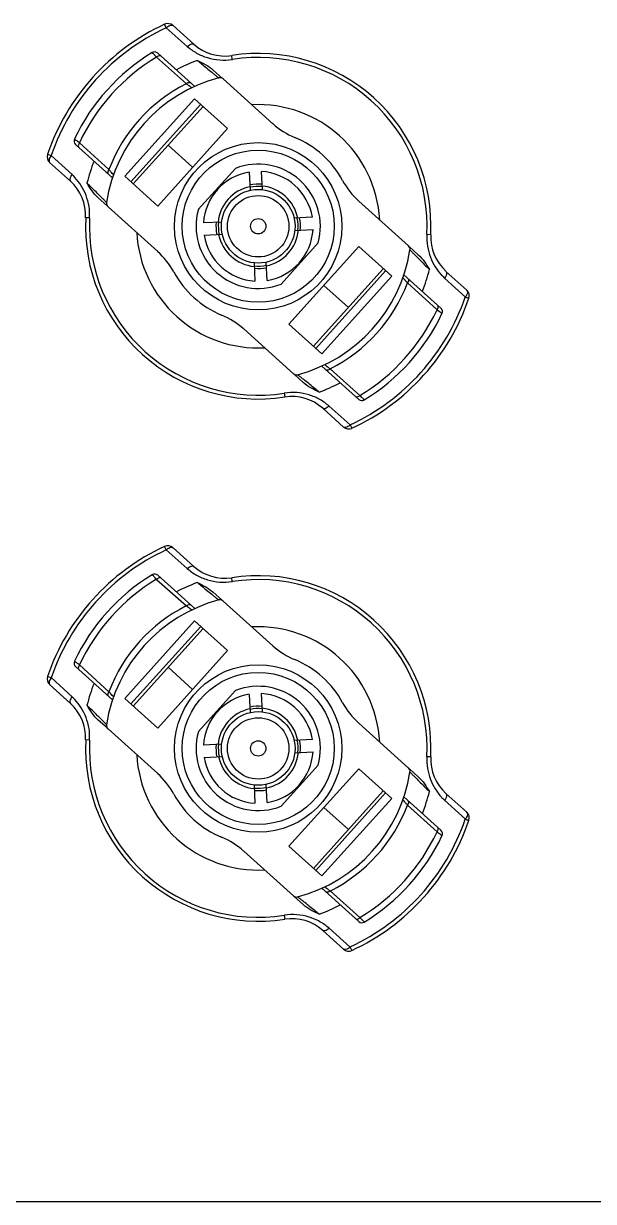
# Model space of a CAD drawing. Header units: millimetres. Extents: x 10297564 to 11610295, y -9287743 to -8409454.
# Drawn here: x 10494877 to 10495622, y -9077668 to -9076129 of the extents above; entities that cross this region are included whole.
import ezdxf

# ---------------------------------------------------------------- set-up
doc = ezdxf.new("R2010")
doc.units = ezdxf.units.MM
doc.header["$LTSCALE"] = 100
doc.layers.add('-0', color=7, linetype='Continuous')

# ---------------------------------------------------------------- blocks, each defined once
blk = doc.blocks.new('인버터 외형도')
at = {"layer": '-0', "linetype": 'Continuous'}
for p, q in [((94442.2, 54042.6), (94440.6, 54046)), ((94469.2, 54026.4), (94448.8, 54044.8)), ((94442.2, 54042.6), (94462.8, 54024.3)), ((94432.7, 54013.8), (94461.9, 53987.8)), ((94470.1, 53985.1), (94433.8, 54017.8)), ((94506.9, 54011.6), (94506.3, 54015.4)), ((94496.9, 53993.3), (94488.2, 54001.2)), ((94497.9, 53992.5), (94546.6, 53948.6)), ((94469.9, 53973.1), (94401.5, 53897.1)), ((94475.9, 53967.7), (94407.4, 53891.7)), ((94478.2, 53965.6), (94409.7, 53889.6)), ((94469.9, 53973.1), (94502.3, 53944)), ((94502.3, 53944), (94433.8, 53867.9)), ((94389.6, 53895.6), (94353.3, 53928.3)), ((94386, 53903.6), (94357.1, 53929.9)), ((94325.8, 53918.6), (94329.4, 53917.4)), ((94349.8, 53898.8), (94329.4, 53917.4)), ((94444, 53927.6), (94468, 53906)), ((94327.9, 53910.6), (94348.4, 53892.2)), ((94433.8, 53867.9), (94401.5, 53897.1)), ((94473.6, 53864.4), (94510, 53904.8)), ((94523.5, 53901.1), (94524.5, 53883)), ((94536.5, 53883.7), (94535.6, 53901.7)), ((94384.1, 53868.2), (94375.5, 53875.9)), ((94679.6, 53828.9), (94630.9, 53872.7)), ((94385.1, 53867.2), (94433.8, 53823.4)), ((94367, 53856.2), (94363.2, 53856.4)), ((94496.7, 53852.2), (94478.7, 53851.3)), ((94585.4, 53856.9), (94567.3, 53855.9)), ((94479.3, 53839.3), (94497.4, 53840.2)), ((94567.9, 53843.9), (94586, 53844.8)), ((94701.4, 53839.7), (94697.7, 53839.9)), ((94591.1, 53831.8), (94554.7, 53791.4)), ((94562.4, 53752.1), (94630.9, 53828.2)), ((94630.9, 53828.2), (94663.2, 53799.1)), ((94680.6, 53828), (94689.2, 53820.2)), ((94541.1, 53795), (94540.2, 53813.1)), ((94528.2, 53812.5), (94529.1, 53794.4)), ((94586.4, 53730.5), (94654.9, 53806.5)), ((94588.8, 53728.4), (94657.2, 53804.5)), ((94736.7, 53785.5), (94716.3, 53803.9)), ((94663.2, 53799.1), (94594.7, 53723)), ((94620.7, 53768.5), (94596.6, 53790.2)), ((94711.4, 53767.8), (94675.1, 53800.5)), ((94678.6, 53792.6), (94707.6, 53766.3)), ((94714.9, 53797.3), (94735.3, 53778.7)), ((94518.1, 53747.5), (94566.8, 53703.6)), ((94594.7, 53723), (94562.4, 53752.1)), ((94630.8, 53678.4), (94594.6, 53711)), ((94567.7, 53702.8), (94576.4, 53695)), ((94632, 53682.3), (94602.8, 53708.4)), ((94557.8, 53684.5), (94558.3, 53680.8)), ((94595.5, 53669.7), (94615.9, 53651.3)), ((94622.5, 53653.5), (94601.9, 53671.8)), ((94622.5, 53653.5), (94624.1, 53650.1)), ((94442.2, 53531), (94440.6, 53534.4)), ((94442.2, 53531), (94462.8, 53512.7)), ((94469.2, 53514.8), (94448.8, 53533.1)), ((94432.7, 53502.1), (94461.9, 53476.1)), ((94470.1, 53473.4), (94433.8, 53506.1)), ((94506.9, 53500), (94506.3, 53503.7)), ((94496.9, 53481.7), (94488.2, 53489.5)), ((94497.9, 53480.8), (94546.6, 53437)), ((94469.9, 53461.4), (94401.5, 53385.4)), ((94475.9, 53456), (94407.4, 53380)), ((94469.9, 53461.4), (94502.3, 53432.3)), ((94478.2, 53454), (94409.7, 53377.9)), ((94502.3, 53432.3), (94433.8, 53356.3)), ((94389.6, 53384), (94353.3, 53416.6)), ((94386, 53391.9), (94357.1, 53418.2)), ((94444, 53415.9), (94468, 53394.3)), ((94325.8, 53407), (94329.4, 53405.8)), ((94327.9, 53398.9), (94348.4, 53380.5)), ((94349.8, 53387.1), (94329.4, 53405.8)), ((94473.6, 53352.7), (94510, 53393.1)), ((94523.5, 53389.4), (94524.5, 53371.4)), ((94536.5, 53372), (94535.6, 53390.1)), ((94433.8, 53356.3), (94401.5, 53385.4)), ((94384.1, 53356.5), (94375.5, 53364.2)), ((94385.1, 53355.6), (94433.8, 53311.7)), ((94679.6, 53317.2), (94630.9, 53361.1)), ((94367, 53344.6), (94363.2, 53344.8)), ((94496.7, 53340.6), (94478.7, 53339.6)), ((94585.4, 53345.2), (94567.3, 53344.3)), ((94479.3, 53327.6), (94497.4, 53328.5)), ((94567.9, 53332.2), (94586, 53333.2)), ((94701.4, 53328), (94697.7, 53328.2)), ((94591.1, 53320.1), (94554.7, 53279.7)), ((94562.4, 53240.5), (94630.9, 53316.5)), ((94630.9, 53316.5), (94663.2, 53287.4)), ((94680.6, 53316.3), (94689.2, 53308.5)), ((94528.2, 53300.8), (94529.1, 53282.7)), ((94541.1, 53283.4), (94540.2, 53301.4)), ((94586.4, 53218.8), (94654.9, 53294.9)), ((94588.8, 53216.7), (94657.2, 53292.8)), ((94663.2, 53287.4), (94594.7, 53211.4)), ((94711.4, 53256.2), (94675.1, 53288.8)), ((94714.9, 53285.6), (94735.3, 53267)), ((94736.7, 53273.9), (94716.3, 53292.2)), ((94620.7, 53256.8), (94596.6, 53278.5)), ((94678.6, 53280.9), (94707.6, 53254.6)), ((94518.1, 53235.8), (94566.8, 53192)), ((94594.7, 53211.4), (94562.4, 53240.5)), ((94567.7, 53191.1), (94576.4, 53183.3)), ((94630.8, 53166.7), (94594.6, 53199.4)), ((94632, 53170.7), (94602.8, 53196.7)), ((94557.8, 53172.8), (94558.3, 53169.1)), ((94595.5, 53158), (94615.9, 53139.7)), ((94622.5, 53141.8), (94601.9, 53160.1)), ((94622.5, 53141.8), (94624.1, 53138.4)), ((86344.3, 52892.5), (98066.6, 52892.5))]:
    blk.add_line(p, q, dxfattribs=at)
for centre, radius in [((94532.3, 53848.1), 82), ((94532.3, 53848.1), 74.5), ((94532.3, 53848.1), 36.1), ((94532.3, 53848.1), 30.1), ((94532.3, 53848.1), 7.52), ((94532.3, 53336.4), 82), ((94532.3, 53336.4), 74.5), ((94532.3, 53336.4), 36.1), ((94532.3, 53336.4), 30.1), ((94532.3, 53336.4), 7.52)]:
    blk.add_circle(centre, radius, dxfattribs=at)
for centre, radius, start, end in [((94532.3, 53848.1), 218.2, 114.8676, 161.1324), ((94443.7, 54039.2), 7.52, 48, 114.8676), ((94532.3, 53848.1), 214.4, 114.8689, 161.1314), ((94452.2, 54031.8), 14.8, 129.2962, 132.6551), ((94499.4, 54060), 45.1, 228, 278.8333), ((94532.3, 53848.1), 199.4, 121.3985, 154.6015), ((94532.3, 53848.1), 193.4, 121.0224, 154.9776), ((94430.8, 54014.4), 4.51, 48, 121.3985), ((94655, 54225.5), 307, 223.1811, 223.591), ((94532.3, 53848.1), 173.1, 110.1614, 117.5973), ((94532.3, 53848.1), 169.3, 357.1667, 98.8333), ((94500.1, 54050.9), 39.9, 279.4384, 279.8667), ((94532.3, 53848.1), 165.5, 357.1676, 98.833), ((94532.3, 53848.1), 150.5, 104.8802, 171.1198), ((94532.3, 53848.1), 156.5, 116.7696, 159.2301), ((94661.9, 54256.1), 334.6, 233.8075, 233.9317), ((94494.8, 53989.1), 4.51, 48, 104.8802), ((94532.3, 53848.1), 119.2, 3, 93), ((94596.9, 54004.6), 75.2, 228, 247.5718), ((94356.3, 53931.7), 4.51, 154.6015, 228), ((94171.1, 53688.3), 304.9, 52.4084, 52.821), ((94532.3, 53848.1), 94.1, 28.4282, 67.5718), ((94333, 53916.2), 7.52, 161.1324, 228), ((94341.2, 53908.6), 14.7, 143.3433, 146.7073), ((94532.3, 53848.1), 173.1, 158.4027, 165.8386), ((94532.3, 53848.1), 60.9, 344.4836, 111.5164), ((94295.7, 53842.6), 78, 43.2552, 46.1552), ((94141.6, 53677.9), 332.7, 42.0688, 42.1936), ((94532.3, 53848.1), 53.8, 99.4302, 176.5698), ((94532.3, 53848.1), 53.8, 9.4302, 86.5698), ((94318.1, 53858.7), 45.1, 357.1667, 48), ((94532.3, 53848.1), 39.6, 101.7342, 174.2658), ((94532.3, 53848.1), 41.4, 84.6364, 101.3636), ((94532.3, 53848.1), 39.1, 84.2461, 101.7539), ((94532.3, 53848.1), 39.6, 11.7342, 84.2658), ((94681.2, 53928.7), 75.2, 208.4282, 228), ((94388.1, 53870.6), 4.51, 171.1198, 228), ((94532.3, 53848.1), 60.9, 164.4836, 291.5164), ((94532.3, 53848.1), 169.3, 177.1667, 278.8333), ((94532.3, 53848.1), 165.5, 177.1676, 278.833), ((94325.6, 53859), 41.5, 356.2133, 356.6341), ((94532.3, 53848.1), 41.4, 174.6364, 191.3636), ((94532.3, 53848.1), 39.1, 174.2461, 191.7539), ((94532.3, 53848.1), 39.1, 354.2461, 11.7539), ((94532.3, 53848.1), 41.4, 354.6364, 11.3636), ((94532.3, 53848.1), 119.2, 183, 273), ((94532.3, 53848.1), 53.8, 189.4302, 266.5698), ((94532.3, 53848.1), 39.6, 191.7342, 264.2658), ((94532.3, 53848.1), 39.6, 281.7342, 354.2658), ((94532.3, 53848.1), 53.8, 279.4302, 356.5698), ((94739.1, 53837.1), 41.6, 176.2191, 176.6393), ((94746.5, 53837.5), 45.1, 177.1667, 228), ((94532.3, 53848.1), 150.5, 284.8802, 351.1198), ((94676.6, 53825.5), 4.51, 351.1198, 48), ((94383.4, 53767.5), 75.2, 28.4282, 48), ((94532.3, 53848.1), 94.1, 208.4282, 247.5718), ((94532.3, 53848.1), 39.1, 264.2461, 281.7539), ((94532.3, 53848.1), 41.4, 264.6364, 281.3636), ((94532.3, 53848.1), 173.1, 338.4027, 345.8386), ((94532.3, 53848.1), 156.5, 296.7696, 339.2301), ((94923.1, 54018.2), 332.7, 222.0688, 222.1936), ((94768.9, 53853.6), 78, 223.2553, 226.1555), ((94532.3, 53848.1), 214.4, 294.8685, 341.1312), ((94723.7, 53787.3), 14.4, 323.3235, 326.803), ((94731.7, 53779.9), 7.52, 341.1324, 48), ((94532.3, 53848.1), 218.2, 294.8676, 341.1324), ((94708.4, 53764.5), 4.51, 334.6015, 48), ((94467.7, 53691.6), 75.2, 48, 67.5718), ((94532.3, 53848.1), 193.4, 301.0224, 334.9776), ((94532.3, 53848.1), 199.4, 301.3985, 334.6015), ((94893.6, 54007.8), 304.9, 232.4084, 232.821), ((94402.8, 53440), 334.6, 53.8075, 53.9317), ((94569.8, 53707), 4.51, 228, 284.8802), ((94532.3, 53848.1), 173.1, 290.1614, 297.5973), ((94564.6, 53645.2), 39.9, 99.4331, 99.8608), ((94565.3, 53636.2), 45.1, 48, 98.8333), ((94633.9, 53681.7), 4.51, 228, 301.3985), ((94409.7, 53470.7), 307, 43.1811, 43.591), ((94620.9, 53656.9), 7.52, 228, 294.8676), ((94612.5, 53664.4), 14.8, 309.2931, 312.647), ((94532.3, 53336.4), 218.2, 114.8676, 161.1324), ((94532.3, 53336.4), 214.4, 114.8689, 161.1314), ((94443.7, 53527.5), 7.52, 48, 114.8676), ((94452.2, 53520.1), 14.8, 129.2962, 132.6551), ((94499.4, 53548.3), 45.1, 228, 278.8333), ((94532.3, 53336.4), 199.4, 121.3985, 154.6015), ((94532.3, 53336.4), 193.4, 121.0224, 154.9776), ((94430.8, 53502.7), 4.51, 48, 121.3985), ((94655, 53713.8), 307, 223.1811, 223.591), ((94532.3, 53336.4), 169.3, 357.1667, 98.8333), ((94532.3, 53336.4), 165.5, 357.1676, 98.833), ((94532.3, 53336.4), 173.1, 110.1614, 117.5973), ((94500.1, 53539.2), 39.9, 279.4384, 279.8667), ((94532.3, 53336.4), 150.5, 104.8802, 171.1198), ((94494.8, 53477.5), 4.51, 48, 104.8802), ((94532.3, 53336.4), 156.5, 116.7696, 159.2301), ((94661.9, 53744.4), 334.6, 233.8075, 233.9317), ((94532.3, 53336.4), 119.2, 3, 93), ((94596.9, 53492.9), 75.2, 228, 247.5718), ((94356.3, 53420), 4.51, 154.6015, 228), ((94532.3, 53336.4), 94.1, 28.4282, 67.5718), ((94171.1, 53176.6), 304.9, 52.4084, 52.821), ((94333, 53404.5), 7.52, 161.1324, 228), ((94341.2, 53397), 14.7, 143.3433, 146.7073), ((94532.3, 53336.4), 173.1, 158.4027, 165.8386), ((94532.3, 53336.4), 60.9, 344.4836, 111.5164), ((94295.7, 53330.9), 78, 43.2552, 46.1552), ((94141.6, 53166.2), 332.7, 42.0688, 42.1936), ((94532.3, 53336.4), 53.8, 99.4302, 176.5698), ((94532.3, 53336.4), 53.8, 9.4302, 86.5698), ((94318.1, 53347), 45.1, 357.1667, 48), ((94532.3, 53336.4), 39.6, 101.7342, 174.2658), ((94532.3, 53336.4), 41.4, 84.6364, 101.3636), ((94532.3, 53336.4), 39.1, 84.2461, 101.7539), ((94532.3, 53336.4), 39.6, 11.7342, 84.2658), ((94681.2, 53417), 75.2, 208.4282, 228), ((94388.1, 53358.9), 4.51, 171.1198, 228), ((94532.3, 53336.4), 60.9, 164.4836, 291.5164), ((94532.3, 53336.4), 169.3, 177.1667, 278.8333), ((94532.3, 53336.4), 165.5, 177.1676, 278.833), ((94325.6, 53347.3), 41.5, 356.2133, 356.6341), ((94532.3, 53336.4), 41.4, 174.6364, 191.3636), ((94532.3, 53336.4), 39.1, 174.2461, 191.7539), ((94532.3, 53336.4), 39.1, 354.2461, 11.7539), ((94532.3, 53336.4), 41.4, 354.6364, 11.3636), ((94532.3, 53336.4), 119.2, 183, 273), ((94532.3, 53336.4), 39.6, 191.7342, 264.2658), ((94532.3, 53336.4), 39.6, 281.7342, 354.2658), ((94532.3, 53336.4), 53.8, 279.4302, 356.5698), ((94739.1, 53325.5), 41.6, 176.2191, 176.6393), ((94532.3, 53336.4), 53.8, 189.4302, 266.5698), ((94676.6, 53313.9), 4.51, 351.1198, 48), ((94746.5, 53325.8), 45.1, 177.1667, 228), ((94383.4, 53255.8), 75.2, 28.4282, 48), ((94532.3, 53336.4), 150.5, 284.8802, 351.1198), ((94532.3, 53336.4), 39.1, 264.2461, 281.7539), ((94532.3, 53336.4), 41.4, 264.6364, 281.3636), ((94532.3, 53336.4), 173.1, 338.4027, 345.8386), ((94532.3, 53336.4), 94.1, 208.4282, 247.5718), ((94923.1, 53506.6), 332.7, 222.0688, 222.1936), ((94768.9, 53341.9), 78, 223.2553, 226.1555), ((94532.3, 53336.4), 156.5, 296.7696, 339.2301), ((94731.7, 53268.3), 7.52, 341.1324, 48), ((94532.3, 53336.4), 214.4, 294.8685, 341.1312), ((94532.3, 53336.4), 218.2, 294.8676, 341.1324), ((94723.7, 53275.6), 14.4, 323.3235, 326.803), ((94467.7, 53179.9), 75.2, 48, 67.5718), ((94532.3, 53336.4), 193.4, 301.0224, 334.9776), ((94532.3, 53336.4), 199.4, 301.3985, 334.6015), ((94893.6, 53496.2), 304.9, 232.4084, 232.821), ((94708.4, 53252.8), 4.51, 334.6015, 48), ((94569.8, 53195.3), 4.51, 228, 284.8802), ((94402.8, 52928.4), 334.6, 53.8075, 53.9317), ((94532.3, 53336.4), 173.1, 290.1614, 297.5973), ((94564.6, 53133.5), 39.9, 99.4331, 99.8608), ((94565.3, 53124.5), 45.1, 48, 98.8333), ((94633.9, 53170.1), 4.51, 228, 301.3985), ((94409.7, 52959), 307, 43.1811, 43.591), ((94620.9, 53145.2), 7.52, 228, 294.8676), ((94612.5, 53152.7), 14.8, 309.2931, 312.647)]:
    blk.add_arc(centre, radius, start, end, dxfattribs=at)
for points, knots in [([(94442.8, 54043.2), (94443.4, 54043.6), (94445, 54044.8), (94447.7, 54045.7), (94448.8, 54044.8)], [0, 0, 0, 0, 0.338702, 1, 1, 1, 1]), ([(94462.8, 54024.3), (94463.4, 54024.8), (94465, 54026.2), (94468, 54027.5), (94469.2, 54026.4)], [0, 0, 0, 0, 0.332084, 1, 1, 1, 1]), ([(94462.8, 54024.3), (94465.6, 54021.9), (94471.8, 54017.4), (94486.3, 54011.3), (94498.7, 54010.3), (94506.6, 54011.6)], [0, 0, 0, 0, 0.238069, 0.484653, 1, 1, 1, 1]), ([(94431.2, 54015.4), (94430.8, 54015.8), (94430.1, 54016.5), (94429.3, 54017.5), (94428.7, 54017.8), (94428.5, 54018.3), (94428.5, 54018.3)], [0, 0, 0, 0, 0.424919, 0.740108, 0.93407, 1, 1, 1, 1]), ([(94437.1, 54014.8), (94436.8, 54015), (94435.3, 54015.7), (94433.6, 54014.7), (94432.7, 54013.8)], [0, 0, 0, 0, 0.196664, 1, 1, 1, 1]), ([(94472.7, 54010.5), (94474, 54009.5), (94478.7, 54005.7), (94483.3, 54001.8), (94486.7, 53999.1)], [0, 0, 0, 0, 0.281113, 1, 1, 1, 1]), ([(94486.7, 53999.1), (94487.7, 53998.3), (94489.4, 53997), (94491.5, 53995.1), (94492.9, 53994.4), (94493.5, 53993.5), (94493.7, 53993.5)], [0, 0, 0, 0, 0.416449, 0.733013, 0.931329, 1, 1, 1, 1]), ([(94461.9, 53987.8), (94462.2, 53988.1), (94463.4, 53988.9), (94465.3, 53989.4), (94466.1, 53988.7)], [0, 0, 0, 0, 0.312788, 1, 1, 1, 1]), ([(94464.9, 53985.6), (94465.5, 53985.1), (94466.2, 53984.4), (94467.1, 53984.1), (94467.3, 53983.8), (94467.4, 53983.8)], [0, 0, 0, 0, 0.736988, 0.932727, 1, 1, 1, 1]), ([(94352.2, 53933.6), (94352.2, 53933.5), (94352.7, 53933.4), (94353.1, 53932.8), (94354.2, 53932.1), (94354.9, 53931.5), (94355.3, 53931.2)], [0, 0, 0, 0, 0.065935, 0.259896, 0.575085, 1, 1, 1, 1]), ([(94357.1, 53929.9), (94356.8, 53929.5), (94356, 53928.2), (94355.7, 53926.1), (94356.5, 53925.4)], [0, 0, 0, 0, 0.318855, 1, 1, 1, 1]), ([(94328.9, 53916.7), (94328.5, 53916.1), (94327.5, 53914.4), (94326.9, 53911.5), (94327.9, 53910.6)], [0, 0, 0, 0, 0.338669, 1, 1, 1, 1]), ([(94349.8, 53898.8), (94349.3, 53898.2), (94348.2, 53896.4), (94347.2, 53893.2), (94348.4, 53892.2)], [0, 0, 0, 0, 0.332083, 1, 1, 1, 1]), ([(94367, 53856.5), (94367.5, 53863.9), (94365, 53878.5), (94357.3, 53891), (94352.5, 53896)], [0, 0, 0, 0, 0.515411, 1, 1, 1, 1]), ([(94385.5, 53899.2), (94385.3, 53899.4), (94384.6, 53900.8), (94385.3, 53902.5), (94386, 53903.6)], [0, 0, 0, 0, 0.191653, 1, 1, 1, 1]), ([(94390.5, 53898.5), (94390.6, 53898.6), (94390.2, 53898.7), (94389.8, 53899.5), (94389, 53900.2), (94388.5, 53900.8)], [0, 0, 0, 0, 0.067289, 0.263023, 1, 1, 1, 1]), ([(94377.3, 53877.7), (94376.4, 53878.6), (94372.2, 53882.9), (94367.9, 53887.1), (94364.5, 53890.4)], [0, 0, 0, 0, 0.214659, 1, 1, 1, 1]), ([(94383.6, 53871.3), (94383.7, 53871.5), (94382.7, 53871.9), (94381.9, 53873.3), (94379.7, 53875.2), (94378.2, 53876.8), (94377.3, 53877.7)], [0, 0, 0, 0, 0.068681, 0.266975, 0.583551, 1, 1, 1, 1]), ([(94697.7, 53839.6), (94697.2, 53832.2), (94699.6, 53817.6), (94707.4, 53805.2), (94712.1, 53800.1)], [0, 0, 0, 0, 0.515411, 1, 1, 1, 1]), ([(94681, 53824.8), (94681, 53824.6), (94682, 53824.2), (94682.8, 53822.8), (94685, 53820.9), (94686.5, 53819.3), (94687.3, 53818.5)], [0, 0, 0, 0, 0.068681, 0.266975, 0.583551, 1, 1, 1, 1]), ([(94687.3, 53818.5), (94688.3, 53817.5), (94692.5, 53813.3), (94696.8, 53809.1), (94700.1, 53805.7)], [0, 0, 0, 0, 0.214659, 1, 1, 1, 1]), ([(94716.3, 53803.9), (94716.6, 53803.7), (94717.6, 53801.3), (94716.1, 53798.9), (94714.9, 53797.3)], [0, 0, 0, 0, 0.166451, 1, 1, 1, 1]), ([(94674.1, 53797.6), (94674.1, 53797.6), (94674.4, 53797.4), (94674.9, 53796.6), (94675.7, 53795.9), (94676.2, 53795.3)], [0, 0, 0, 0, 0.067289, 0.263023, 1, 1, 1, 1]), ([(94679.1, 53796.9), (94679.3, 53796.7), (94680.1, 53795.3), (94679.3, 53793.6), (94678.6, 53792.6)], [0, 0, 0, 0, 0.191653, 1, 1, 1, 1]), ([(94735.3, 53778.7), (94735.8, 53778.6), (94736.6, 53778.2), (94737.8, 53777.8), (94738.3, 53777.8), (94738.8, 53777.4), (94738.8, 53777.5)], [0, 0, 0, 0, 0.41407, 0.731866, 0.931777, 1, 1, 1, 1]), ([(94736.7, 53785.5), (94737, 53785.3), (94738, 53783.2), (94736.7, 53780.9), (94735.8, 53779.4)], [0, 0, 0, 0, 0.177307, 1, 1, 1, 1]), ([(94707.6, 53766.3), (94707.9, 53766.7), (94708.7, 53767.9), (94708.9, 53770), (94708.1, 53770.8)], [0, 0, 0, 0, 0.318855, 1, 1, 1, 1]), ([(94712.5, 53762.5), (94712.5, 53762.6), (94712, 53762.8), (94711.6, 53763.3), (94710.5, 53764), (94709.8, 53764.6), (94709.3, 53764.9)], [0, 0, 0, 0, 0.065935, 0.259896, 0.575085, 1, 1, 1, 1]), ([(94599.8, 53710.5), (94599.2, 53711), (94598.4, 53711.7), (94597.6, 53712), (94597.4, 53712.4), (94597.3, 53712.3)], [0, 0, 0, 0, 0.736988, 0.932727, 1, 1, 1, 1]), ([(94578, 53697), (94577, 53697.8), (94575.3, 53699.1), (94573.2, 53701), (94571.7, 53701.8), (94571.2, 53702.7), (94571, 53702.6)], [0, 0, 0, 0, 0.416449, 0.733013, 0.931329, 1, 1, 1, 1]), ([(94602.8, 53708.4), (94602.5, 53708), (94601.3, 53707.2), (94599.3, 53706.7), (94598.6, 53707.4)], [0, 0, 0, 0, 0.312788, 1, 1, 1, 1]), ([(94592, 53685.6), (94590.7, 53686.7), (94586, 53690.5), (94581.4, 53694.3), (94578, 53697)], [0, 0, 0, 0, 0.281113, 1, 1, 1, 1]), ([(94601.9, 53671.8), (94599, 53674.2), (94592.9, 53678.7), (94578.4, 53684.8), (94566, 53685.9), (94558, 53684.5)], [0, 0, 0, 0, 0.238069, 0.484653, 1, 1, 1, 1]), ([(94627.6, 53681.3), (94627.8, 53681.1), (94629.4, 53680.4), (94631.1, 53681.5), (94632, 53682.3)], [0, 0, 0, 0, 0.196664, 1, 1, 1, 1]), ([(94633.5, 53680.7), (94633.9, 53680.3), (94634.6, 53679.7), (94635.4, 53678.6), (94635.9, 53678.3), (94636.1, 53677.8), (94636.2, 53677.9)], [0, 0, 0, 0, 0.424919, 0.740108, 0.93407, 1, 1, 1, 1]), ([(94601.9, 53671.8), (94601.3, 53671.3), (94599.6, 53669.9), (94596.6, 53668.7), (94595.5, 53669.7)], [0, 0, 0, 0, 0.332084, 1, 1, 1, 1]), ([(94621.9, 53652.9), (94621.3, 53652.5), (94619.7, 53651.3), (94616.9, 53650.4), (94615.9, 53651.3)], [0, 0, 0, 0, 0.338712, 1, 1, 1, 1]), ([(94442.8, 53531.5), (94443.4, 53532), (94445, 53533.2), (94447.7, 53534.1), (94448.8, 53533.1)], [0, 0, 0, 0, 0.338702, 1, 1, 1, 1]), ([(94462.8, 53512.7), (94463.4, 53513.2), (94465, 53514.5), (94468, 53515.8), (94469.2, 53514.8)], [0, 0, 0, 0, 0.332084, 1, 1, 1, 1]), ([(94431.2, 53503.7), (94430.8, 53504.1), (94430.1, 53504.8), (94429.3, 53505.8), (94428.7, 53506.1), (94428.5, 53506.6), (94428.5, 53506.6)], [0, 0, 0, 0, 0.424919, 0.740108, 0.93407, 1, 1, 1, 1]), ([(94437.1, 53503.2), (94436.8, 53503.4), (94435.3, 53504), (94433.6, 53503), (94432.7, 53502.1)], [0, 0, 0, 0, 0.196664, 1, 1, 1, 1]), ([(94462.8, 53512.7), (94465.6, 53510.3), (94471.8, 53505.7), (94486.3, 53499.7), (94498.7, 53498.6), (94506.6, 53499.9)], [0, 0, 0, 0, 0.238069, 0.484653, 1, 1, 1, 1]), ([(94472.7, 53498.9), (94474, 53497.8), (94478.7, 53494), (94483.3, 53490.2), (94486.7, 53487.5)], [0, 0, 0, 0, 0.281113, 1, 1, 1, 1]), ([(94486.7, 53487.5), (94487.7, 53486.7), (94489.4, 53485.4), (94491.5, 53483.4), (94492.9, 53482.7), (94493.5, 53481.8), (94493.7, 53481.8)], [0, 0, 0, 0, 0.416449, 0.733013, 0.931329, 1, 1, 1, 1]), ([(94461.9, 53476.1), (94462.2, 53476.4), (94463.4, 53477.3), (94465.3, 53477.7), (94466.1, 53477)], [0, 0, 0, 0, 0.312788, 1, 1, 1, 1]), ([(94464.9, 53473.9), (94465.5, 53473.5), (94466.2, 53472.8), (94467.1, 53472.4), (94467.3, 53472.1), (94467.4, 53472.1)], [0, 0, 0, 0, 0.736988, 0.932727, 1, 1, 1, 1]), ([(94352.2, 53421.9), (94352.2, 53421.8), (94352.7, 53421.7), (94353.1, 53421.2), (94354.2, 53420.5), (94354.9, 53419.9), (94355.3, 53419.5)], [0, 0, 0, 0, 0.065935, 0.259896, 0.575085, 1, 1, 1, 1]), ([(94357.1, 53418.2), (94356.8, 53417.8), (94356, 53416.5), (94355.7, 53414.4), (94356.5, 53413.7)], [0, 0, 0, 0, 0.318855, 1, 1, 1, 1]), ([(94328.9, 53405), (94328.5, 53404.4), (94327.5, 53402.7), (94326.9, 53399.9), (94327.9, 53398.9)], [0, 0, 0, 0, 0.338669, 1, 1, 1, 1]), ([(94349.8, 53387.1), (94349.3, 53386.5), (94348.2, 53384.7), (94347.2, 53381.6), (94348.4, 53380.5)], [0, 0, 0, 0, 0.332083, 1, 1, 1, 1]), ([(94385.5, 53387.6), (94385.3, 53387.8), (94384.6, 53389.2), (94385.3, 53390.9), (94386, 53391.9)], [0, 0, 0, 0, 0.191653, 1, 1, 1, 1]), ([(94390.5, 53386.8), (94390.6, 53386.9), (94390.2, 53387.1), (94389.8, 53387.9), (94389, 53388.6), (94388.5, 53389.1)], [0, 0, 0, 0, 0.067289, 0.263023, 1, 1, 1, 1]), ([(94367, 53344.9), (94367.5, 53352.2), (94365, 53366.8), (94357.3, 53379.3), (94352.5, 53384.3)], [0, 0, 0, 0, 0.515411, 1, 1, 1, 1]), ([(94377.3, 53366), (94376.4, 53366.9), (94372.2, 53371.2), (94367.9, 53375.4), (94364.5, 53378.7)], [0, 0, 0, 0, 0.214659, 1, 1, 1, 1]), ([(94383.6, 53359.6), (94383.7, 53359.8), (94382.7, 53360.3), (94381.9, 53361.6), (94379.7, 53363.5), (94378.2, 53365.1), (94377.3, 53366)], [0, 0, 0, 0, 0.068681, 0.266975, 0.583551, 1, 1, 1, 1]), ([(94697.7, 53327.9), (94697.2, 53320.6), (94699.6, 53306), (94707.4, 53293.5), (94712.1, 53288.5)], [0, 0, 0, 0, 0.515411, 1, 1, 1, 1]), ([(94681, 53313.2), (94681, 53313), (94682, 53312.5), (94682.8, 53311.2), (94685, 53309.3), (94686.5, 53307.7), (94687.3, 53306.8)], [0, 0, 0, 0, 0.068681, 0.266975, 0.583551, 1, 1, 1, 1]), ([(94687.3, 53306.8), (94688.3, 53305.9), (94692.5, 53301.6), (94696.8, 53297.4), (94700.1, 53294.1)], [0, 0, 0, 0, 0.214659, 1, 1, 1, 1]), ([(94674.1, 53286), (94674.1, 53285.9), (94674.4, 53285.7), (94674.9, 53284.9), (94675.7, 53284.2), (94676.2, 53283.7)], [0, 0, 0, 0, 0.067289, 0.263023, 1, 1, 1, 1]), ([(94679.1, 53285.2), (94679.3, 53285), (94680.1, 53283.6), (94679.3, 53281.9), (94678.6, 53280.9)], [0, 0, 0, 0, 0.191653, 1, 1, 1, 1]), ([(94716.3, 53292.2), (94716.6, 53292), (94717.6, 53289.7), (94716.1, 53287.2), (94714.9, 53285.6)], [0, 0, 0, 0, 0.166451, 1, 1, 1, 1]), ([(94736.7, 53273.9), (94737, 53273.6), (94738, 53271.5), (94736.7, 53269.2), (94735.8, 53267.7)], [0, 0, 0, 0, 0.177307, 1, 1, 1, 1]), ([(94707.6, 53254.6), (94707.9, 53255), (94708.7, 53256.3), (94708.9, 53258.4), (94708.1, 53259.1)], [0, 0, 0, 0, 0.318855, 1, 1, 1, 1]), ([(94735.3, 53267), (94735.8, 53267), (94736.6, 53266.6), (94737.8, 53266.1), (94738.3, 53266.1), (94738.8, 53265.8), (94738.8, 53265.8)], [0, 0, 0, 0, 0.41407, 0.731866, 0.931777, 1, 1, 1, 1]), ([(94712.5, 53250.9), (94712.5, 53251), (94712, 53251.1), (94711.6, 53251.6), (94710.5, 53252.3), (94709.8, 53252.9), (94709.3, 53253.3)], [0, 0, 0, 0, 0.065935, 0.259896, 0.575085, 1, 1, 1, 1]), ([(94578, 53185.3), (94577, 53186.1), (94575.3, 53187.4), (94573.2, 53189.4), (94571.7, 53190.1), (94571.2, 53191), (94571, 53191)], [0, 0, 0, 0, 0.416449, 0.733013, 0.931329, 1, 1, 1, 1]), ([(94599.8, 53198.9), (94599.2, 53199.3), (94598.4, 53200), (94597.6, 53200.4), (94597.4, 53200.7), (94597.3, 53200.7)], [0, 0, 0, 0, 0.736988, 0.932727, 1, 1, 1, 1]), ([(94602.8, 53196.7), (94602.5, 53196.4), (94601.3, 53195.5), (94599.3, 53195.1), (94598.6, 53195.8)], [0, 0, 0, 0, 0.312788, 1, 1, 1, 1]), ([(94592, 53173.9), (94590.7, 53175), (94586, 53178.8), (94581.4, 53182.6), (94578, 53185.3)], [0, 0, 0, 0, 0.281113, 1, 1, 1, 1]), ([(94601.9, 53160.1), (94599, 53162.5), (94592.9, 53167.1), (94578.4, 53173.1), (94566, 53174.2), (94558, 53172.9)], [0, 0, 0, 0, 0.238069, 0.484653, 1, 1, 1, 1]), ([(94627.6, 53169.6), (94627.8, 53169.4), (94629.4, 53168.8), (94631.1, 53169.8), (94632, 53170.7)], [0, 0, 0, 0, 0.196664, 1, 1, 1, 1]), ([(94633.5, 53169.1), (94633.9, 53168.7), (94634.6, 53168), (94635.4, 53167), (94635.9, 53166.7), (94636.1, 53166.2), (94636.2, 53166.2)], [0, 0, 0, 0, 0.424919, 0.740108, 0.93407, 1, 1, 1, 1]), ([(94601.9, 53160.1), (94601.3, 53159.6), (94599.6, 53158.3), (94596.6, 53157), (94595.5, 53158)], [0, 0, 0, 0, 0.332084, 1, 1, 1, 1]), ([(94621.9, 53141.3), (94621.3, 53140.8), (94619.7, 53139.6), (94616.9, 53138.7), (94615.9, 53139.7)], [0, 0, 0, 0, 0.338712, 1, 1, 1, 1])]:
    blk.add_open_spline(points, degree=3, knots=knots, dxfattribs=at)
for points in [[(94472.7, 54010.5), (94478.2, 54008), (94483.7, 54005.2), (94488.2, 54001.2)], [(94461.9, 53987.8), (94462.7, 53987.2), (94463.5, 53986.6), (94464.3, 53986)], [(94388, 53901.3), (94387.4, 53902.1), (94386.7, 53902.8), (94386, 53903.6)], [(94375.5, 53875.9), (94371, 53880), (94367.6, 53885.2), (94364.5, 53890.4)], [(94689.2, 53820.2), (94693.7, 53816.2), (94697, 53810.9), (94700.1, 53805.7)], [(94676.6, 53794.8), (94677.3, 53794.1), (94678, 53793.3), (94678.6, 53792.6)], [(94602.8, 53708.4), (94602, 53708.9), (94601.2, 53709.5), (94600.4, 53710.1)], [(94592, 53685.6), (94586.5, 53688.2), (94580.9, 53690.9), (94576.4, 53695)], [(94472.7, 53498.9), (94478.2, 53496.3), (94483.7, 53493.5), (94488.2, 53489.5)], [(94461.9, 53476.1), (94462.7, 53475.5), (94463.5, 53474.9), (94464.3, 53474.4)], [(94388, 53389.7), (94387.4, 53390.4), (94386.7, 53391.1), (94386, 53391.9)], [(94375.5, 53364.2), (94371, 53368.3), (94367.6, 53373.6), (94364.5, 53378.7)], [(94689.2, 53308.5), (94693.7, 53304.5), (94697, 53299.2), (94700.1, 53294.1)], [(94676.6, 53283.1), (94677.3, 53282.4), (94678, 53281.7), (94678.6, 53280.9)], [(94602.8, 53196.7), (94602, 53197.3), (94601.2, 53197.9), (94600.4, 53198.4)], [(94592, 53173.9), (94586.5, 53176.5), (94580.9, 53179.2), (94576.4, 53183.3)]]:
    blk.add_open_spline(points, degree=3, dxfattribs=at)

msp = doc.modelspace()

# ---------------------------------------------------------------- block references
at = {"xscale": 1.333333333333333, "yscale": 1.333333333333333, "zscale": 1.333333333333333}
msp.add_blockref('인버터 외형도', (10369140.6, -9148191), dxfattribs=at)

doc.saveas('drawing.dxf')
